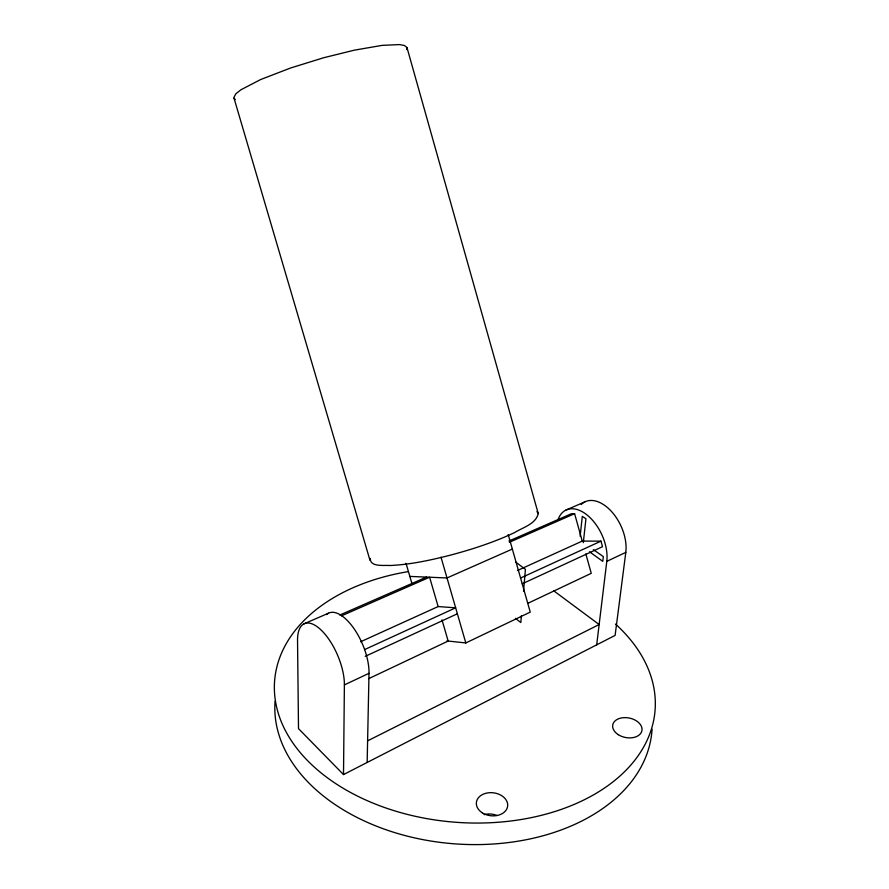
<?xml version="1.0" encoding="UTF-8"?>
<svg xmlns="http://www.w3.org/2000/svg" width="889" height="889" viewBox="0 0 889 889"><rect width="100%" height="100%" fill="white"/><g stroke="black" fill="none" stroke-linecap="round" stroke-linejoin="round"><path stroke-width="1.33" d="M343.51 774.575L344.387 684.908A42.005 18.058 66.8 0 0 320.94 629.856A42.005 18.058 66.8 0 0 297.537 640.547L298.504 728.636L343.51 774.575L615.11 635.402L625.8 552.391A36.593 22.147 64.7 0 0 611.132 511.086A36.593 22.147 64.7 0 0 581.206 504.496M367.157 762.451L369.013 673.306A41.527 18.491 66.7 0 0 353.222 627.545A41.527 18.491 66.7 0 0 326.541 614.555M521.41 615.733L520.821 622.556L515.453 618.355M523.543 591.163L525.432 569.338L515.531 561.981M580.15 536.2L582.306 516.331L585.94 518.787L583.306 542.668M596.686 644.847L606.798 561.348A36.96 21.936 64.9 0 0 587.718 515.52A36.96 21.936 64.9 0 0 557.836 520.309M370.246 558.436C370.046 567.393 384.159 564.971 390.082 565.515C410.496 564.582 430.587 560.192 450.334 555.169C472.226 549.335 493.906 542.323 514.442 532.655C522.576 527.544 535.945 524.066 538.245 513.575L406.973 47.517L404.362 45.483L399.383 44.583L382.126 45.372L354.244 50.184L323.696 57.741L290.592 67.997L260.621 79.554L240.93 89.778L235.752 93.901L233.851 97.59L370.013 560.392M406.784 49.54L406.973 47.517M367.602 740.848L599.142 624.534L553.836 590.874M446.945 640.925L465.814 642.947L530.255 612.11L508.219 534.522M368.691 678.663L448.156 641.058L441.989 619.833M528.122 603.198L591.252 573.327L585.818 553.847M344.387 684.908L369.013 673.306M606.798 561.348L625.8 552.391M365.212 656.36L457.368 613.777M522.221 583.806L602.509 546.702L600.975 541.145L582.251 541.09L517.431 570.527M364.612 649.581L455.646 607.82L438.133 606.554L360.578 641.78M520.576 578.028L600.975 541.145M512.342 549.069L447.011 577.961L409.84 576.405M341.509 615.833L429.609 577.228L438.133 606.554M509.397 542.268L574.605 513.698L582.251 541.09M339.831 615.021L426.52 577.105M508.953 541.034L571.294 513.775L574.605 513.698M303.982 623.845L328.497 613.199M565.904 510.097L584.94 501.829M235.241 99.546L234.051 98.323M593.33 549.635L603.353 556.603L602.786 561.359L589.485 551.758M536.945 511.564L538.245 513.575M406.017 563.304L412.174 584.384M441.011 557.192L465.814 642.947M484.116 814.613A15.591 11.624 7 0 1 496.918 815.457M615.521 624.089A190.791 127.06 4.4 0 1 562.759 808.868A190.791 127.06 4.4 0 1 291.036 740.215A190.791 127.06 4.4 0 1 407.984 571.66M652.07 729.202A189.024 128.216 4.5 0 1 454.657 843.839A189.024 128.216 4.5 0 1 275.068 701.31M618.288 734.67A14.869 9.912 11.3 0 0 641.902 730.747A14.869 9.912 11.3 0 0 621.822 717.868A14.869 9.912 11.3 0 0 618.288 734.67M482.238 812.79A15.746 11.546 6.8 0 0 507.541 806.823A15.746 11.546 6.8 0 0 486.261 793.177A15.746 11.546 6.8 0 0 482.238 812.79"/></g></svg>
